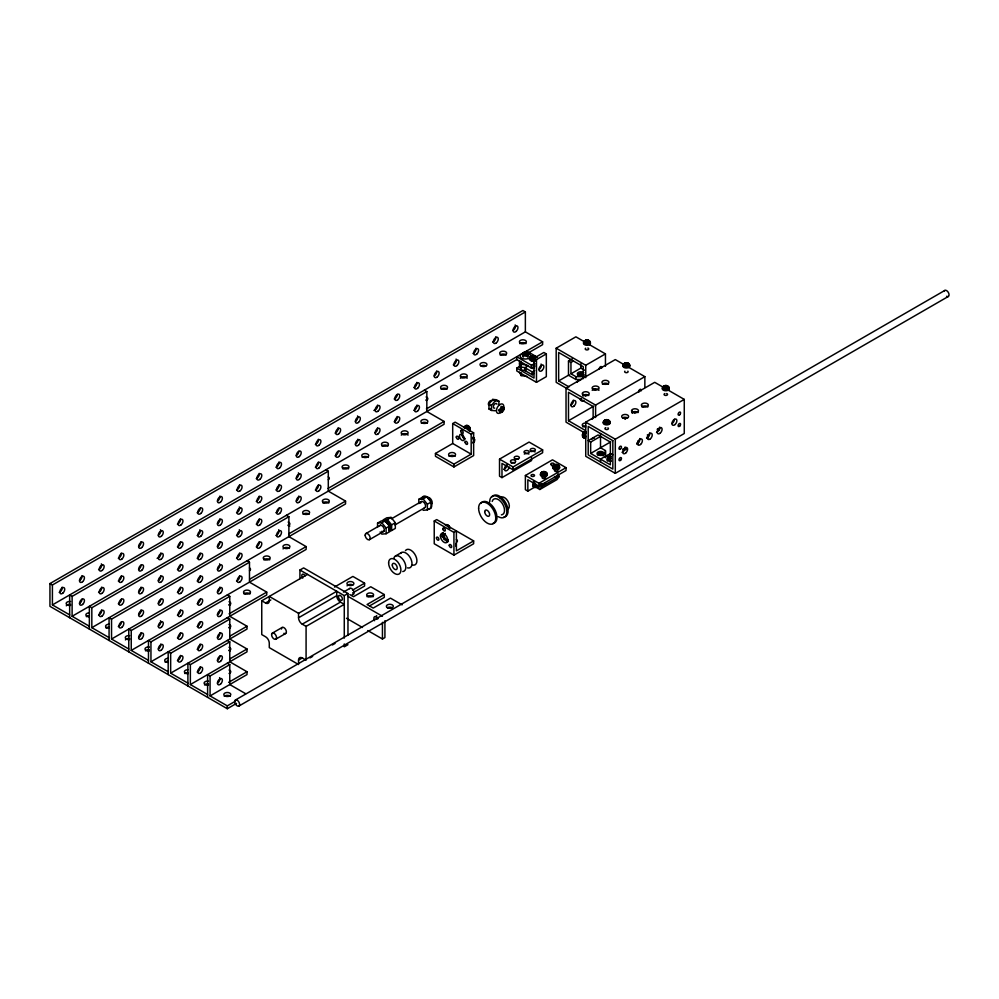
<?xml version="1.0" encoding="UTF-8"?>
<svg xmlns="http://www.w3.org/2000/svg" width="999" height="999" viewBox="0 0 999 999"><rect width="100%" height="100%" fill="white"/><g stroke="black" fill="none" stroke-linecap="round" stroke-linejoin="round"><path stroke-width="1.5" d="M527.847 491.108L527.847 479.757L538.936 486.163L566.033 470.517L566.033 467.669L552.484 459.84L525.387 475.487L525.374 489.685L527.847 491.108L535.576 486.638M600.511 461.975L600.511 459.128L605.444 456.293L605.444 450.599L600.511 447.752L600.511 433.529M530.319 357.442L531.268 355.944A3.009 1.736 0 0 1 534.902 356.218L535.377 356.581A3.009 1.736 0 0 1 535.377 358.316M541.396 473.351L542.357 471.853A3.009 1.736 0 0 1 545.991 472.127L546.465 472.49A3.009 1.736 0 0 1 546.465 474.225L545.367 474.862A3.009 1.736 0 0 1 541.733 474.587L541.258 474.225A3.009 1.736 0 0 1 541.258 472.49L542.932 471.715A1.848 1.074 0 0 1 545.167 471.89L545.466 472.115A1.848 1.074 0 0 1 545.466 473.176L544.78 473.563A1.848 1.074 0 0 1 542.557 473.401L542.257 473.176A1.848 1.074 0 0 1 542.257 472.115L545.167 473.401L546.328 476.198M578.421 374.563L578.346 375.224A3.484 2.01 0 0 1 579.07 374.912M584.502 341.808L586.038 340.172A1.848 1.074 0 0 1 588.274 340.334L588.573 340.559A1.848 1.074 0 0 1 588.573 341.633L587.899 342.02A1.848 1.074 0 0 1 585.664 341.845L585.364 341.633A1.848 1.074 0 0 1 585.364 340.559L588.286 341.845L589.435 344.643M663.336 387.312L664.872 385.676A1.848 1.074 0 0 1 667.107 385.851L667.394 386.064A1.848 1.074 0 0 1 667.394 387.137L666.72 387.525A1.848 1.074 0 0 1 664.485 387.362L664.198 387.137A1.848 1.074 0 0 1 664.198 386.064L667.107 387.362L668.256 390.159M432.105 503.658L432.105 501.86A4.233 2.448 60 0 0 429.982 498.189L428.434 497.29M469.967 428.946L469.967 428.159A1.848 1.074 60 0 0 468.706 426.311L468.369 426.161A1.848 1.074 60 0 0 468.056 426.136M456.056 544.655L456.056 543.881M473.114 437.412A1.848 1.074 60 0 1 474.388 439.26L474.388 440.047A1.848 1.074 60 0 1 474.038 440.522M578.433 374.538L579.308 373.726A3.009 1.736 0 0 1 582.941 374.001L583.416 374.363A3.009 1.736 0 0 1 583.416 376.099M624 363.873L624.875 363.049A3.009 1.736 0 0 1 628.508 363.336L628.983 363.686A3.009 1.736 0 0 1 628.983 365.422L627.884 366.059A3.009 1.736 0 0 1 624.25 365.784L623.776 365.422A3.009 1.736 0 0 1 623.776 363.686L625.461 362.924A1.848 1.074 0 0 1 627.684 363.087L627.984 363.311A1.848 1.074 0 0 1 627.984 364.385L627.31 364.772A1.848 1.074 0 0 1 625.074 364.598L624.775 364.385A1.848 1.074 0 0 1 624.775 363.311L627.697 364.61L628.846 367.407M604.295 420.754L605.169 419.942A3.009 1.736 0 0 1 608.803 420.217L609.278 420.579A3.009 1.736 0 0 1 609.278 422.315L608.179 422.952A3.009 1.736 0 0 1 604.545 422.677L604.07 422.315A3.009 1.736 0 0 1 604.07 420.579L605.744 419.805A1.848 1.074 0 0 1 607.979 419.98L608.279 420.204A1.848 1.074 0 0 1 608.279 421.266L607.604 421.665A1.848 1.074 0 0 1 605.369 421.491L605.069 421.266A1.848 1.074 0 0 1 605.069 420.204L607.991 421.491L609.14 424.288M387.55 523.926L388.811 522.664C390.609 524.562 392.532 529.383 388.923 530.407L390.547 529.433L389.86 528.334M389.697 525.012L387.824 521.703L383.878 520.816M533.441 481.555L535.564 487.037L539.822 489.498L541.945 486.476L559.19 476.523L558.129 473.776M559.19 476.523L557.067 479.545L539.822 489.498M455.956 545.604L456.231 544.443A3.009 1.736 60 0 0 456.019 543.731M495.167 410.751L491.458 410.427L488.986 409.003L488.986 404.046L492.707 399.425L496.428 399.75L498.888 401.173L498.888 404.895M491.458 410.427L491.458 405.469L495.167 400.849L498.888 401.173M383.978 521.391L384.727 520.541M385.714 520.604L384.902 521.453C388.112 522.527 390.771 526.548 389.473 529.882L388.786 528.783M582.966 435.539A1.848 1.074 -60 0 1 582.629 435.064L582.579 434.69A1.848 1.074 -60 0 1 583.553 432.679L585.052 431.605A3.009 1.736 -60 0 1 586.013 431.693M385.889 521.828L386.775 521.003L388.549 523.189M603.121 455.731L598.913 453.621A1.848 1.074 0 0 0 598.913 454.695L599.213 454.907A1.848 1.074 0 0 0 601.448 455.082L602.122 454.695A1.848 1.074 0 0 0 602.122 453.621L601.823 453.396A1.848 1.074 0 0 0 599.587 453.234L597.914 453.996A3.009 1.736 0 0 0 597.502 454.87M523.164 352.672L522.664 353.047A3.134 1.811 0 0 0 522.664 354.87L523.813 355.532A3.134 1.811 0 0 0 526.96 355.532L528.109 354.87A3.134 1.811 0 0 0 528.109 353.047L526.96 352.385A3.134 1.811 0 0 0 523.813 352.385L523.164 354.096L523.488 352.535L525.387 353.621L527.285 352.535L527.609 354.096L527.609 352.672M469.33 430.307L470.142 428.721A3.009 1.736 60 0 0 468.094 425.724L467.544 425.487A3.009 1.736 60 0 0 466.246 425.886A3.484 2.01 60 0 0 464.485 428.246M473.738 441.408L474.562 439.835A3.009 1.736 60 0 0 473.051 437.225M389.273 525.674L390.347 525.062M236.501 703.408L227.31 708.728L49.95 606.331L49.95 583.578L522.902 310.514L525.362 311.938L525.362 331.855L52.41 604.907L52.41 584.989L525.362 311.938M69.655 617.707L69.655 594.954L72.115 596.378L426.835 391.583L426.835 411.488L444.08 421.441L444.08 424.288L91.821 627.659L91.821 607.754L328.296 471.216L328.296 491.133L345.542 501.086L345.542 503.933L111.538 639.035L111.538 619.13L288.886 516.733L288.886 536.638L306.131 546.59L306.131 549.438L249.7 582.017M426.398 408.903L542.607 341.808L542.607 344.655L527.747 353.234M524.812 355.382L524.812 353.958L522.914 355.057L522.914 356.468M525.961 355.382L525.961 353.958L527.859 352.859L527.859 354.283M72.115 596.378L72.115 616.283L516.933 359.478M531.468 357.492L534.378 356.206A1.848 1.074 0 0 1 534.378 357.267L533.703 357.667A1.848 1.074 0 0 1 531.468 357.492L531.168 357.267A1.848 1.074 0 0 1 531.168 356.206L531.855 355.806A1.848 1.074 0 0 1 534.09 355.981M516.77 368.119L534.003 378.072L534.003 358.154L543.856 352.472L546.328 353.896L546.328 376.648L536.475 382.342L516.77 370.954L516.77 368.119L520.454 365.984M534.003 358.154L536.475 359.578L546.328 353.896M644.855 387.512L644.855 376.648L595.591 405.094L556.181 382.342L556.181 348.201L575.886 336.825L585.289 342.257M533.516 372.664L533.516 374.088L532.28 374.8L524.9 370.529L524.9 367.682L528.483 365.622M534.627 363.499L534.627 366.333L531.543 368.119L516.77 359.578L516.77 356.743L531.543 365.272L534.627 363.499A2.61 1.511 0 0 1 535.164 361.114M524.9 370.529L526.123 369.817M328.084 488.411L444.08 421.441M524.9 367.682L532.28 371.953L534.677 370.579M585.664 341.845L588.274 340.334M452.697 423.576L455.157 422.152L473.638 432.829L473.638 455.581L453.933 466.958L435.452 456.293L435.452 453.446L452.697 443.494L471.178 454.158L471.178 434.24L452.697 423.576L452.697 443.494M581.518 379.495L575.886 379.495L568.493 375.224L568.493 361.001L572.19 358.866M568.493 361.001L570.953 362.425L573.426 361.001M500.949 409.128L502.834 408.042L504.07 408.753L502.172 409.84L500.374 408.803M500.949 408.466L502.172 409.178L504.07 408.079M501.598 412.362L501.598 410.177L499.7 411.263L498.476 410.552M288.786 533.853L345.542 501.086M583.279 378.671L583.279 366.695L558.641 352.472L558.641 380.919L569.155 374.85M570.953 362.425L570.953 373.801L580.806 368.119L584.502 370.242M556.181 348.201L585.739 365.272L605.444 353.896L605.444 366.308M131.244 630.506L249.475 562.237L249.475 582.155L131.244 650.411L131.244 630.506L128.771 629.083L128.771 651.835M471.178 434.24L473.638 432.829M579.507 375.274L582.417 373.976A1.848 1.074 0 0 1 582.417 375.05L581.73 375.437A1.848 1.074 0 0 1 579.507 375.274L579.308 375.124A1.848 1.074 0 0 1 579.208 373.976L579.882 373.589A1.848 1.074 0 0 1 582.117 373.763M249.7 579.183L306.131 546.59M625.074 364.598L627.684 363.087M435.452 453.446L453.933 464.11L471.178 454.158M148.476 663.211L148.476 640.459L150.949 641.882L229.77 596.378L229.77 616.283L247.015 626.236L247.015 629.083L170.654 673.164L170.654 653.259L229.77 619.13L229.77 639.035L247.015 648.988L247.015 651.835L190.359 684.552L190.359 664.635L229.77 641.882L229.77 661.788L247.015 671.753L247.015 674.587L210.065 695.928L210.065 676.011L229.77 664.635L229.77 684.552L245.692 693.731M377.56 527.397L377.56 523.126L381.256 520.991L385.527 520.616L389.797 525.924L389.797 531.618L386.101 533.741L381.83 534.128L380.119 532.005M418.818 503.571L418.818 499.313L422.515 497.177L426.785 496.79L431.056 502.097L431.056 507.792L427.36 509.927L423.089 510.302M299.925 578.733L299.925 570.029L303.621 567.907L347.964 593.506L347.964 635.389M377.56 523.126L381.83 522.752L385.527 520.616M391.071 517.42L386.8 517.794L383.104 519.93L387.375 519.555L391.071 517.42L395.329 522.727L395.329 528.409L391.645 530.544L388.798 530.794M418.818 499.313L423.089 498.926L426.785 496.79M365.909 533.566L380.681 525.024M391.433 518.818L420.991 501.76M229.096 613.823L266.721 592.107L266.721 594.954L150.949 661.788L150.949 641.882M501.985 477.622L499.525 476.198L499.525 459.128L529.083 442.07L542.632 449.887L542.632 452.734L513.074 469.805L501.985 463.399L501.985 477.622L531.543 460.551L531.543 457.717M593.131 418.494L593.131 406.518L568.493 392.295L568.493 420.729L593.793 406.131M386.101 533.741L386.101 528.059L389.797 525.924M391.645 530.544L391.645 524.862L395.329 522.727M427.36 509.927L427.36 504.233L431.056 502.097M261.75 600.786L265.584 602.996A5.22 3.022 60 0 0 269.28 600.874L269.28 596.428L298.551 613.324L336.725 591.283L336.725 595.716A5.22 3.022 60 0 0 340.422 602.122L344.268 604.333L306.081 626.385L306.081 660.177L302.247 657.954A5.22 3.022 60 0 0 298.551 660.089L298.551 664.522L269.28 647.627L269.28 643.194A5.22 3.022 60 0 0 265.584 636.788L261.75 634.577L261.75 600.786L307.467 574.388M369.43 539.672L384.215 531.131M394.955 524.937L424.513 507.867M265.584 602.996L270.854 599.962M668.144 390.097L684.265 399.4L684.265 433.529L615.297 473.351L585.739 456.293L585.739 422.152L654.707 382.33L662.774 386.988M499.525 459.128L513.074 466.958L542.632 449.887M229.645 636.263L247.015 626.236M605.369 421.491L607.979 419.98M664.485 387.362L667.107 385.851M434.228 521.003L436.688 519.58L473.638 540.909L473.638 543.756L453.933 555.132L434.228 543.756L434.228 521.003L453.933 532.38L456.393 530.956L456.393 550.861L473.638 540.909M334.49 587.05L352.884 576.435L364.585 583.191L364.585 586.038L352.647 592.931M590.659 442.07L590.659 453.446L610.364 464.822L610.364 442.07L598.051 434.952L588.199 440.646L590.659 442.07L600.511 436.376M395.329 556.093L401.498 552.534M542.557 473.401L545.167 471.89M554.87 466.283L557.779 464.997A1.848 1.074 0 0 1 557.779 466.071L557.105 466.458A1.848 1.074 0 0 1 554.87 466.283L554.67 466.133A1.848 1.074 0 0 1 554.57 464.997L555.257 464.61A1.848 1.074 0 0 1 557.479 464.772M306.081 626.385L302.247 624.163A5.22 3.022 60 0 1 298.551 617.769L336.725 595.716M272.315 633.154L282.168 627.459M343.431 592.095L349.912 588.349M229.545 659.078L247.015 648.988M352.647 590.084L364.585 583.191M299.925 570.029L344.268 595.629L347.964 593.506M525.387 475.487L538.936 483.304L566.033 467.669M590.659 453.446L610.751 441.845M585.739 422.152L615.297 439.223L684.265 399.4M275.799 639.185L285.652 633.491M302.247 624.163L340.422 602.122M599.213 454.907L601.823 453.396M228.621 682.367L247.015 671.753M369.705 605.831L384.29 597.414L384.29 594.567L367.045 604.52L373.214 608.079L390.447 598.126L402.147 604.882M298.551 660.089L302.497 657.804M235.414 700.012L944.842 290.434M310.04 657.891L312.662 656.368M332.417 644.967L335.052 643.456M210.065 695.928L227.31 705.881L235.19 701.323M238.898 706.056L948.326 296.466M347.964 644.705L344.268 646.828L344.268 643.93M367.794 630.556L382.442 639.01L384.915 637.587L384.915 620.741M388.161 524.737L389.198 524.063M464.398 427.46L465.084 427.147M583.891 432.417L584.228 432.28A1.848 1.074 -60 0 1 584.815 432.33M389.235 530.194L389.985 529.97L389.435 528.746M585.651 340.334L584.365 340.934A3.009 1.736 0 0 0 584.365 342.669L584.84 343.032A3.009 1.736 0 0 0 588.473 343.306L589.572 342.669A3.009 1.736 0 0 0 589.572 340.934L589.098 340.572A3.009 1.736 0 0 0 585.464 340.297M664.485 385.839L663.186 386.451A3.009 1.736 0 0 0 663.186 388.186L663.661 388.536A3.009 1.736 0 0 0 667.295 388.823L668.393 388.186A3.009 1.736 0 0 0 668.393 386.451L667.919 386.089A3.009 1.736 0 0 0 664.285 385.814M599.2 453.396L598.139 454.183A3.384 1.948 0 0 1 602.909 454.195M570.953 373.801L575.886 376.648L584.328 376.648M605.444 456.293L611.076 456.293M488.986 409.003L491.471 409.215M585.102 431.893L583.953 432.242A3.009 1.736 -60 0 0 582.38 435.527L582.454 436.113A3.009 1.736 -60 0 0 583.953 436.988M526.96 365.097L521.091 364.198L519.517 360.814L519.517 366.496L521.091 369.88L525.486 370.567M525.486 367.719L521.091 367.033L519.517 363.648M519.517 372.19L521.091 375.574L526.96 376.473M386.188 521.628L386.988 521.928M585.127 431.893L585.739 432.155A3.484 2.01 -60 0 0 583.279 436.426L583.354 437.112A3.484 2.01 -60 0 0 585.739 437.849M466.221 425.774L466.858 426.049A3.484 2.01 60 0 1 469.243 430.994M390.035 525.986L390.784 526.336L388.948 526.548M587.974 343.806L605.444 353.896M623.364 364.235L615.297 359.578L566.033 388.024L566.033 422.152L584.84 433.017M628.733 367.345L644.855 376.648M525.362 331.855L542.607 341.808M526.623 351.049L537.362 357.255M525.961 353.958L527.859 355.057L527.859 356.468M524.812 353.958L522.914 352.859L522.914 354.283M558.641 380.919L569.018 386.9M568.493 420.729L585.352 430.469M610.364 453.446L612.837 454.87M492.707 399.425L495.167 400.849M500.949 406.281L502.172 406.993L502.172 409.178M500.374 409.465L501.598 410.177M488.986 404.046L491.458 405.469M498.476 409.89L499.7 410.601L501.598 409.515L501.598 407.317M500.949 411.326L502.172 412.025L502.172 409.84M424.375 390.159L426.835 391.583M325.836 469.805L328.296 471.216M286.426 515.309L288.886 516.733M384.29 594.567L370.741 586.75L353.509 596.703L349.812 594.567M347.827 596.266L382.442 616.258M247.015 560.814L249.475 562.237M346.491 618.256L362.475 627.484M249.475 582.155L266.721 592.107M227.31 594.954L229.77 596.378M227.31 617.707L229.77 619.13M227.31 640.459L229.77 641.882M227.31 663.211L229.77 664.635M49.95 583.578L52.41 584.989M91.821 607.754L89.361 606.331L89.361 629.083M111.538 619.13L109.066 617.707L109.066 640.459M170.654 653.259L168.182 651.835L168.182 674.587M190.359 664.635L187.899 663.211L187.899 685.963M210.065 676.011L207.605 674.587L207.605 697.352M52.41 604.907L69.655 614.86M72.115 616.283L89.361 626.236M91.821 627.659L109.066 637.612M111.538 639.035L128.771 648.988M131.244 650.411L148.476 660.364M150.949 661.788L168.182 671.753M170.654 673.164L187.899 683.129M190.359 684.552L207.605 694.505M535.701 357.18L535.164 356.78A3.384 1.948 0 0 0 533.653 356.281M559.003 466.521L559.19 466.658A3.484 2.01 0 0 1 558.291 469.255A3.484 2.01 0 0 1 553.708 469.093L553.159 468.668A3.484 2.01 0 0 1 553.708 466.246L554.67 464.735A3.009 1.736 0 0 1 558.304 465.01L558.778 465.372A3.009 1.736 0 0 1 558.778 467.107L557.679 467.744A3.009 1.736 0 0 1 554.045 467.47L553.571 467.107A3.009 1.736 0 0 1 553.571 465.372L554.87 464.772L557.492 466.296L558.641 469.093M628.846 364.56L629.395 364.972A3.484 2.01 0 0 1 628.496 367.582A3.484 2.01 0 0 1 623.913 367.407L623.364 366.983A3.484 2.01 0 0 1 623.913 364.56M389.086 527.422L390.971 527.547L390.172 526.898L390.884 528.596L389.797 529.07L389.023 528.184M584.502 436.763L585.102 437.387M423.089 498.926L427.36 504.233M387.375 519.555L391.645 524.862M381.83 522.752L386.101 528.059M582.941 376.461L579.495 373.751L578.209 374.363A3.009 1.736 0 0 0 577.797 375.224M540.884 483.728L541.945 486.476M474.425 439.685L474.562 441.096A3.009 1.736 60 0 1 473.051 441.97M470.017 428.583L470.142 429.995A3.009 1.736 60 0 1 469.93 430.469M456.093 544.293L456.231 545.716A3.009 1.736 60 0 1 456.019 546.178M449.7 527.797L449.65 527.385A1.848 1.074 60 0 0 448.389 525.536L448.052 525.387A1.848 1.074 60 0 0 447.127 525.924M615.297 439.223L615.297 473.351M605.444 450.599L605.444 457.717M595.591 405.094L595.591 417.507M585.739 365.272L585.739 377.684M580.806 363.848L580.806 368.119M575.886 376.648L575.886 379.495M538.936 483.304L538.936 486.163M536.475 359.578L536.475 382.342M532.28 371.953L532.28 374.8M531.543 365.272L531.543 368.119M527.609 355.244L527.609 356.668M527.285 356.805L527.285 355.382L525.387 354.295L523.488 355.382L523.488 356.805M525.387 353.621L525.387 355.706M523.164 355.244L523.164 356.668M521.091 361.351L521.091 369.88M521.091 372.727L521.091 375.574M513.074 466.958L513.074 469.805M453.933 464.11L453.933 466.958M453.933 532.38L453.933 555.132M382.442 622.327L382.442 639.01M344.268 595.629L344.268 638.124M298.551 613.324L298.551 617.769M227.31 705.881L227.31 708.728M503.808 469.355A3.484 2.01 -60 0 0 506.918 464.822A3.484 2.01 -60 0 0 504.458 468.831A3.484 2.01 -60 0 0 506.481 470.716A3.484 2.01 -60 0 0 509.29 467.033M524.35 454.108A2.61 1.511 0 0 1 528.883 454.108M514.922 459.49A2.61 1.511 0 0 1 518.069 459.253M511.226 463.049A2.61 1.511 0 0 1 514.922 463.049M530.931 451.673A2.61 1.511 0 0 1 535.039 451.985M554.433 465.921A3.484 2.01 0 0 1 555.269 465.721M555.307 465.072A3.384 1.948 0 0 0 553.246 467.932L553.783 468.331A3.384 1.948 0 0 0 558.229 468.506A3.384 1.948 0 0 0 559.103 465.984L558.566 465.571A3.384 1.948 0 0 0 557.867 465.259M557.042 475.324A1.736 1.011 0 0 1 557.242 476.998A1.736 1.011 0 0 1 554.495 476.461M540.846 473.776A3.484 2.01 0 0 0 540.846 475.786L541.396 476.198A3.484 2.01 0 0 0 545.978 476.373A3.484 2.01 0 0 0 546.878 473.776L546.328 473.351A3.484 2.01 0 0 0 544.767 472.839M542.981 472.177A3.384 1.948 0 0 0 540.934 475.037L541.47 475.449A3.384 1.948 0 0 0 545.916 475.611A3.384 1.948 0 0 0 546.79 473.089L546.253 472.689A3.384 1.948 0 0 0 544.73 472.177M545.092 482.604A1.736 1.011 0 0 1 544.73 484.178A1.736 1.011 0 0 1 542.182 483.566M534.952 483.841A3.009 1.736 -60 0 0 534.403 485.264L534.34 485.939A3.009 1.736 -60 0 0 535.914 487.4L535.864 487.112A3.384 1.948 -60 0 1 533.454 485.739L533.541 484.977A3.384 1.948 -60 0 1 534.652 482.654M534.59 487.112A3.484 2.01 -60 0 1 532.767 485.427L532.854 484.64A3.484 2.01 -60 0 1 534.003 482.255M535.951 486.476A1.848 1.074 -60 0 1 535.764 485.826L535.814 485.414A1.848 1.074 -60 0 1 535.951 484.965M540.072 484.652A3.484 2.01 60 0 1 538.336 487.137A3.484 2.01 60 0 1 535.314 483.379M545.092 476.91A1.736 1.011 0 0 1 544.979 478.396A1.736 1.011 0 0 1 542.432 478.196A1.736 1.011 0 0 1 542.994 476.748M557.042 469.642A1.736 1.011 0 0 1 557.604 471.091A1.736 1.011 0 0 1 555.057 471.278A1.736 1.011 0 0 1 554.944 469.805M552.035 465.984A1.736 1.011 0 0 1 552.934 465.984M541.071 364.036A3.484 2.01 -60 0 1 538.936 369.543M535.239 360.289A3.484 2.01 0 0 1 530.319 360.289L529.757 359.877A3.484 2.01 0 0 1 529.757 357.867M533.678 356.93A3.484 2.01 0 0 1 534.515 357.13M535.164 359.54A3.384 1.948 0 0 1 530.382 359.54L529.845 359.141A3.384 1.948 0 0 1 531.081 356.468M534.465 367.669A1.736 1.011 0 0 1 532.33 368.369A1.736 1.011 0 0 1 531.093 367.145M534.627 366.333A2.61 1.511 0 0 1 534.203 366.021M534.465 360.027A1.736 1.011 0 0 1 532.779 361.301A1.736 1.011 0 0 1 531.093 360.027M527.996 353.409A5.22 3.022 0 0 1 530.432 356.805M529.907 357.53A5.22 3.022 0 0 1 521.69 358.154A5.22 3.022 0 0 1 522.777 353.409M524.038 353.109A5.22 3.022 0 0 1 526.735 353.109M585.127 437.412A3.384 1.948 -60 0 1 582.817 436.7L582.729 436.026A3.384 1.948 -60 0 1 585.739 431.63M586.051 436.188A1.736 1.011 -60 0 1 584.502 435.714A1.736 1.011 -60 0 1 586.051 433.441M592.057 439.173A1.736 1.011 -60 0 1 593.294 437.774A1.736 1.011 -60 0 1 594.318 438.211M610.039 422.352A3.484 2.01 0 0 1 608.416 424.612A3.484 2.01 0 0 1 604.208 424.288L603.658 423.876A3.484 2.01 0 0 1 603.658 421.865M607.579 420.929A3.484 2.01 0 0 1 608.416 421.128M605.806 420.267A3.384 1.948 0 0 0 603.746 423.126L604.283 423.539A3.384 1.948 0 0 0 608.728 423.701A3.384 1.948 0 0 0 609.602 421.178L609.065 420.779A3.384 1.948 0 0 0 607.554 420.267M599.013 453.359A3.009 1.736 0 0 1 602.647 453.633L603.121 453.996A3.009 1.736 0 0 1 603.521 454.87M668.806 387.724A3.484 2.01 0 0 1 667.919 390.334A3.484 2.01 0 0 1 663.336 390.159L662.774 389.747A3.484 2.01 0 0 1 662.774 387.724M664.11 386.338A3.384 1.948 0 0 0 662.861 388.998L663.398 389.41A3.384 1.948 0 0 0 667.856 389.573A3.384 1.948 0 0 0 668.718 387.05L668.181 386.65A3.384 1.948 0 0 0 667.482 386.338M664.922 386.138A3.384 1.948 0 0 1 666.67 386.138M607.467 461.001A3.009 1.736 0 0 1 607.767 459.69L609.44 458.916A1.848 1.074 0 0 1 610.851 458.816M608.866 459.053A3.009 1.736 0 0 1 611.151 458.878M609.49 459.378A3.384 1.948 0 0 0 607.979 459.89L608.766 459.315A1.848 1.074 0 0 0 608.766 460.377L609.065 460.601A1.848 1.074 0 0 0 610.851 460.876M611.276 461.076A3.484 2.01 0 0 1 606.893 459.128A3.484 2.01 0 0 1 611.276 457.192M627.609 417.894A3.484 2.01 0 0 0 622.689 417.894A3.484 2.01 -60 0 1 625.149 419.318M631.98 412.612A3.484 2.01 0 0 1 638.024 412.612M641.845 406.93A3.484 2.01 0 0 1 647.876 406.93M631.905 412.662A3.484 2.01 -60 0 1 634.914 412.937M639.847 438.536A3.484 2.01 -60 0 1 636.825 443.756M649.7 432.842A3.484 2.01 -60 0 1 646.678 438.074M659.552 427.16A3.484 2.01 -60 0 1 656.53 432.38M674.412 419.318A3.484 2.01 -60 0 1 671.952 423.576M625.062 447.065A3.484 2.01 -60 0 1 622.052 452.297M626.048 449.7A3.484 2.01 0 0 1 622.689 449.175A3.484 2.01 0 0 1 626.048 448.663M638.024 441.058A3.484 2.01 0 0 1 636.75 443.806M647.315 434.952A3.484 2.01 0 0 1 646.603 438.124M659.64 429.857A3.484 2.01 0 0 1 657.167 429.27M607.005 456.805A3.484 2.01 0 0 1 611.276 454.345M636.75 443.169A3.484 2.01 0 0 1 638.024 443.906M646.603 437.487A3.484 2.01 0 0 1 647.876 438.211M657.891 428.946A3.484 2.01 0 0 1 659.64 428.683M666.67 393.556A1.736 1.011 0 0 1 667.132 395.067A1.736 1.011 0 0 1 664.46 395.067A1.736 1.011 0 0 1 664.922 393.556M607.904 427.847A1.736 1.011 0 0 1 607.792 429.333A1.736 1.011 0 0 1 605.244 429.133A1.736 1.011 0 0 1 605.806 427.684M632.205 410.976A3.484 2.01 -60 0 1 632.454 412.987M625.511 363.386A3.384 1.948 0 0 0 623.451 366.246L623.988 366.645A3.384 1.948 0 0 0 628.433 366.82A3.384 1.948 0 0 0 629.308 364.298L628.771 363.886A3.384 1.948 0 0 0 627.26 363.386M638.861 392.195A1.736 1.011 -60 0 1 639.934 389.448A1.736 1.011 -60 0 1 640.996 390.959M602.422 384.178A3.484 2.01 0 0 1 608.466 384.178M592.22 390.347A3.484 2.01 0 0 1 595.591 388.861A3.484 2.01 0 0 1 598.95 390.347M588.748 395.554A3.484 2.01 0 0 0 582.717 395.554A3.484 2.01 -60 0 1 585.651 395.866M593.768 389.173A3.484 2.01 -60 0 1 595.504 390.184M583.916 400.362A3.484 2.01 -60 0 1 580.894 398.613M592.107 419.318A3.484 2.01 0 0 1 593.843 417.57M585.739 427.01A3.484 2.01 0 0 1 582.255 425A3.484 2.01 0 0 1 585.739 422.989M582.717 426.835A3.484 2.01 0 0 1 585.739 425.836M627.884 371.166A1.736 1.011 0 0 1 626.385 372.677A1.736 1.011 0 0 1 624.875 371.166M582.941 393.906A3.484 2.01 -60 0 1 583.191 395.916M581.443 398.938A3.484 2.01 -60 0 1 580.169 399.675M573.339 400.137A3.484 2.01 -60 0 1 570.953 405.094M599.325 369.168A1.736 1.011 -60 0 1 600.674 366.608A1.736 1.011 -60 0 1 601.585 368.206M577.322 382.342A3.484 2.01 0 0 1 579.907 380.394M587.837 348.039A1.736 1.011 0 0 1 588.399 349.488A1.736 1.011 0 0 1 585.851 349.687A1.736 1.011 0 0 1 585.739 348.201M578.209 376.099A3.009 1.736 0 0 1 577.909 375.674M577.884 374.962A3.384 1.948 0 0 1 579.12 374.25M579.932 374.051A3.384 1.948 0 0 1 581.68 374.051M583.828 374.812A3.484 2.01 0 0 1 578.571 375.349A3.484 2.01 0 0 1 578.571 372.265A3.484 2.01 0 0 1 583.828 372.802M585.227 341.483A3.484 2.01 0 0 0 583.953 344.23L584.502 344.643A3.484 2.01 0 0 0 589.085 344.817A3.484 2.01 0 0 0 589.984 342.22L589.435 341.808A3.484 2.01 0 0 0 588.711 341.483M586.962 344.23A1.736 1.011 0 0 1 586.513 344.193M420.629 503.196A3.484 2.01 60 0 1 424.325 502.859A3.484 2.01 60 0 1 424.325 507.792M480.994 503.234A12.125 6.993 60 0 1 494.468 508.966A12.125 6.993 60 0 1 492.694 523.513M492.207 501.398A8.879 5.12 60 0 1 502.085 503.234A8.879 5.12 60 0 1 501.398 514.86M489.697 501.823A12.125 6.993 60 0 1 498.264 496.878A12.125 6.993 60 0 1 506.843 511.725A12.125 6.993 60 0 1 498.264 516.67M492.07 496.828A12.125 6.993 60 0 1 505.556 502.559A12.125 6.993 60 0 1 503.783 517.107M500.162 497.914A6.968 4.021 60 0 1 507.904 501.211A6.968 4.021 60 0 1 506.88 509.565M393.743 558.366A8.704 5.032 60 0 1 403.434 560.164A8.704 5.032 60 0 1 402.772 571.578M400.512 553.446A8.704 5.032 60 0 1 410.739 558.578A8.704 5.032 60 0 1 407.442 567.869M405.444 550.599A8.704 5.032 60 0 1 415.659 555.731A8.704 5.032 60 0 1 412.362 565.022M349.525 588.711A3.484 2.01 60 0 1 353.609 590.771A3.484 2.01 60 0 1 352.297 594.48M281.456 629.058A3.484 2.01 60 0 1 283.916 627.634A3.484 2.01 60 0 1 286.376 631.905A3.484 2.01 60 0 1 283.916 633.329M302.784 578.096A2.785 1.611 60 0 1 302.21 574.4A2.785 1.611 60 0 1 305.157 575.886M387.375 522.39A3.484 2.01 60 0 1 389.51 525.049M379.695 525.786A3.484 2.01 60 0 1 383.966 528.246A3.484 2.01 60 0 1 381.83 531.281M421.803 499.6A7.055 4.071 60 0 1 426.348 496.491A7.055 4.071 60 0 1 431.693 504.32A7.055 4.071 60 0 1 428.072 508.791M377.073 619.28A3.484 2.01 60 0 1 376.673 615.621M347.065 585.876A3.484 2.01 0 0 1 352.884 584.964M374.6 620.704A3.484 2.01 60 0 1 374.6 616.683A3.484 2.01 60 0 1 378.084 618.693M367.108 596.765A3.484 2.01 0 0 1 373.151 596.765M387.375 607.729A3.484 2.01 0 0 1 392.295 607.729M494.692 408.129A2.61 1.511 -60 0 1 493.868 405.045A2.61 1.511 -60 0 1 496.953 404.22M501.048 412.212A5.22 3.022 -60 0 1 496.453 411.488A5.22 3.022 -60 0 1 499.775 404.583A5.22 3.022 -60 0 1 503.796 406.506M503.296 408.928A5.22 3.022 -60 0 1 502.709 410.152M488.936 405.219A2.61 1.511 -60 0 1 489.123 401.91A2.61 1.511 -60 0 1 491.845 400.961M464.872 438.361A2.61 1.511 60 0 1 462.937 436.476A2.61 1.511 60 0 1 462.799 434.028M465.034 439.135A3.484 2.01 60 0 1 462.025 433.916M449.063 456.356A3.484 2.01 0 0 1 455.094 456.356M473.076 437.937A3.384 1.948 60 0 1 473.076 442.719M473.014 438.986A3.484 2.01 60 0 1 473.014 443.007M465.409 425.961A3.384 1.948 60 0 1 466.858 425.512L467.482 425.774A3.384 1.948 60 0 1 469.542 431.106M465.634 428.171A1.736 1.011 60 0 1 467.02 427.572A1.736 1.011 60 0 1 468.056 429.945M445.929 525.099A3.009 1.736 60 0 1 447.215 524.712L447.777 524.937A3.009 1.736 60 0 1 449.825 527.947M445.304 524.937A3.484 2.01 60 0 1 445.904 524.987L446.541 525.262A3.484 2.01 60 0 1 448.276 527.097M445.467 524.825A3.384 1.948 60 0 1 446.541 524.725L447.152 524.999A3.384 1.948 60 0 1 448.851 526.773M449.225 527.572A3.384 1.948 60 0 1 449.463 528.371M441.883 536.213A3.484 2.01 60 0 1 442.27 537.025M448.389 541.408A5.22 3.022 60 0 1 443.931 538.149A5.22 3.022 60 0 1 443.344 532.654M456.393 539.485A3.484 2.01 0 0 1 456.393 542.332M447.652 542.095A6.094 3.521 60 0 1 446.541 541.62M444.38 539.71A6.094 3.521 60 0 1 443.494 538.399M442.807 536.975A6.094 3.521 60 0 1 442.37 532.954M448.276 539.66A3.484 2.01 60 0 1 444.58 537.25A3.484 2.01 60 0 1 445.304 533.466M944.205 291.346A3.484 2.01 60 0 1 947.015 290.896A3.484 2.01 60 0 1 949.038 295.117A3.484 2.01 60 0 1 946.59 296.291M62.188 587.15A3.484 2.01 -60 0 1 59.166 592.382M70.554 605.431A3.484 2.01 0 0 1 66.171 603.483A3.484 2.01 0 0 1 70.554 601.535M66.296 605.806A3.484 2.01 0 0 1 70.554 604.383M141.009 541.645A3.484 2.01 -60 0 1 138.624 546.59M239.535 484.752A3.484 2.01 -60 0 1 236.526 489.985M81.893 575.774A3.484 2.01 -60 0 1 79.508 580.731M101.349 563.848A3.484 2.01 -60 0 1 101.174 567.107A3.484 2.01 -60 0 1 98.576 569.617M219.83 496.128A3.484 2.01 -60 0 1 217.457 501.086M259.24 473.376A3.484 2.01 -60 0 1 256.231 478.608M160.464 529.72A3.484 2.01 -60 0 1 158.329 535.214M200.212 508.204A3.484 2.01 -60 0 1 197.115 512.737M278.946 462A3.484 2.01 -60 0 1 275.936 467.232M180.419 518.893A3.484 2.01 -60 0 1 177.397 524.113M298.738 451.311A3.484 2.01 -60 0 1 296.278 455.581M121.304 553.021A3.484 2.01 -60 0 1 118.282 558.241M476.011 348.226A3.484 2.01 -60 0 1 473.002 353.459M515.184 324.925A3.484 2.01 -60 0 1 513.049 330.432M495.716 336.85A3.484 2.01 -60 0 1 492.707 342.07M456.068 359.066A3.484 2.01 -60 0 1 455.881 362.312A3.484 2.01 -60 0 1 453.296 364.835M416.895 382.355A3.484 2.01 -60 0 1 413.873 387.587M397.277 394.43A3.484 2.01 -60 0 1 394.168 398.963M436.6 370.979A3.484 2.01 -60 0 1 434.228 375.936M318.369 439.248A3.484 2.01 -60 0 1 315.347 444.468M338.074 427.872A3.484 2.01 -60 0 1 335.052 433.091M357.53 415.946A3.484 2.01 -60 0 1 355.394 421.441M377.485 405.119A3.484 2.01 -60 0 1 376.598 408.616A3.484 2.01 -60 0 1 373.876 410.402M481.031 365.984A3.484 2.01 0 0 1 485.951 365.984M426.111 396.953A3.484 2.01 0 0 1 426.111 400.437M460.414 378.259A3.484 2.01 0 0 1 463.786 376.773A3.484 2.01 0 0 1 467.145 378.259M441.058 389.148A3.484 2.01 0 0 1 447.09 389.148M426.111 399.8A3.484 2.01 0 0 1 426.835 400.112M500.174 355.02A3.484 2.01 0 0 1 506.206 355.02M519.88 343.644A3.484 2.01 0 0 1 525.924 343.644M229.046 670.004A3.484 2.01 0 0 1 229.046 673.488M208.504 685.064A3.484 2.01 0 0 1 204.121 683.129A3.484 2.01 0 0 1 208.504 681.181M204.583 684.964A3.484 2.01 0 0 1 208.504 684.028M200.125 666.795A3.484 2.01 -60 0 1 197.115 672.015M219.917 656.106A3.484 2.01 -60 0 1 217.457 660.364M219.593 677.622A3.484 2.01 -60 0 1 217.457 683.129M224.288 696.34A3.484 2.01 0 0 1 230.319 696.34M86.351 616.695A3.484 2.01 0 0 1 89.361 615.696M89.361 616.87A3.484 2.01 0 0 1 85.877 614.86A3.484 2.01 0 0 1 89.361 612.849M81.968 599.213A3.484 2.01 -60 0 1 79.508 603.483M101.598 587.15A3.484 2.01 -60 0 1 98.576 592.382M121.304 575.774A3.484 2.01 -60 0 1 118.282 580.993M141.096 565.084A3.484 2.01 -60 0 1 138.624 569.355M259.24 496.128A3.484 2.01 -60 0 1 256.231 501.361M160.714 553.021A3.484 2.01 -60 0 1 159.84 556.518A3.484 2.01 -60 0 1 157.105 558.304M278.946 484.752A3.484 2.01 -60 0 1 275.936 489.985M180.419 541.645A3.484 2.01 -60 0 1 177.397 546.865M239.298 506.968A3.484 2.01 -60 0 1 239.111 510.227A3.484 2.01 -60 0 1 236.526 512.737M199.875 529.72A3.484 2.01 -60 0 1 199.7 532.979A3.484 2.01 -60 0 1 197.115 535.489M219.83 518.893A3.484 2.01 -60 0 1 217.457 523.838M342.532 468.793A3.484 2.01 0 0 1 348.564 468.793M298.414 472.839A3.484 2.01 -60 0 1 296.278 478.334M318.369 462A3.484 2.01 -60 0 1 315.347 467.232M338.149 451.311A3.484 2.01 -60 0 1 335.052 455.844M328.296 476.91A3.484 2.01 0 0 1 328.296 479.757M357.779 439.248A3.484 2.01 -60 0 1 355.394 444.205M416.895 405.119A3.484 2.01 -60 0 1 413.873 410.339M377.485 427.872A3.484 2.01 -60 0 1 375.1 432.829M397.19 416.496A3.484 2.01 -60 0 1 394.168 421.715M362.237 457.417A3.484 2.01 0 0 1 368.269 457.417M381.943 446.041A3.484 2.01 0 0 1 387.974 446.041M401.298 435.152A3.484 2.01 0 0 1 404.657 433.653A3.484 2.01 0 0 1 408.029 435.152M421.353 423.289A3.484 2.01 0 0 1 427.385 423.289M129.683 639.56A3.484 2.01 0 0 1 125.287 637.612A3.484 2.01 0 0 1 129.683 635.676M125.412 639.934A3.484 2.01 0 0 1 129.683 638.511M180.419 587.15A3.484 2.01 -60 0 1 177.397 592.382M141.009 609.902A3.484 2.01 -60 0 1 138.624 614.86M160.802 599.213A3.484 2.01 -60 0 1 158.329 603.483M121.391 621.977A3.484 2.01 -60 0 1 118.282 626.51M200.125 575.774A3.484 2.01 -60 0 1 197.115 580.993M219.593 563.848A3.484 2.01 -60 0 1 217.457 569.355M278.709 529.72A3.484 2.01 -60 0 1 278.521 532.979A3.484 2.01 -60 0 1 275.936 535.489M239.535 553.021A3.484 2.01 -60 0 1 236.526 558.241M259.24 541.645A3.484 2.01 -60 0 1 256.231 546.865M283.067 548.926A3.484 2.01 0 0 1 285.976 547.452A3.484 2.01 0 0 1 289.448 548.439M249.475 567.932A3.484 2.01 0 0 1 249.475 570.779M263.699 559.815A3.484 2.01 0 0 1 269.73 559.815M160.714 575.774A3.484 2.01 -60 0 1 158.329 580.731M180.419 564.398A3.484 2.01 -60 0 1 177.397 569.617M200.125 553.021A3.484 2.01 -60 0 1 197.115 558.241M141.009 587.15A3.484 2.01 -60 0 1 138.624 592.107M121.391 599.213A3.484 2.01 -60 0 1 118.282 603.758M288.162 522.102A3.484 2.01 0 0 1 288.162 525.586M288.162 524.95A3.484 2.01 0 0 1 289.785 526.161M298.664 496.128A3.484 2.01 -60 0 1 296.278 501.086M101.598 609.902A3.484 2.01 -60 0 1 98.576 615.134M279.033 508.204A3.484 2.01 -60 0 1 275.936 512.737M318.369 484.752A3.484 2.01 -60 0 1 315.347 489.985M259.24 518.893A3.484 2.01 -60 0 1 256.231 524.113M219.83 541.645A3.484 2.01 -60 0 1 217.457 546.59M239.298 529.72A3.484 2.01 -60 0 1 239.111 532.979A3.484 2.01 -60 0 1 236.526 535.489M109.066 628.246A3.484 2.01 0 0 1 105.582 626.236A3.484 2.01 0 0 1 109.066 624.225M106.056 628.071A3.484 2.01 0 0 1 109.066 627.072M303.109 514.298A3.484 2.01 0 0 1 309.153 514.298M322.827 502.922A3.484 2.01 0 0 1 328.858 502.922M149.388 650.936A3.484 2.01 0 0 1 144.992 648.988A3.484 2.01 0 0 1 149.388 647.052M229.046 604.582A3.484 2.01 0 0 1 229.77 604.907M229.046 601.735A3.484 2.01 0 0 1 229.046 605.219M141.009 632.667A3.484 2.01 -60 0 1 138.624 637.612M160.464 620.741A3.484 2.01 -60 0 1 158.329 626.236M180.419 609.902A3.484 2.01 -60 0 1 177.397 615.134M145.467 650.836A3.484 2.01 0 0 1 149.388 649.899M219.83 587.15A3.484 2.01 -60 0 1 217.457 592.107M200.212 599.213A3.484 2.01 -60 0 1 197.115 603.758M239.535 575.774A3.484 2.01 -60 0 1 236.526 580.993M243.993 593.943A3.484 2.01 0 0 1 250.025 593.943M168.182 662.387A3.484 2.01 0 0 1 164.71 660.364A3.484 2.01 0 0 1 168.182 658.353M229.046 624.5A3.484 2.01 0 0 1 229.046 627.984M165.172 662.212A3.484 2.01 0 0 1 168.182 661.201M180.419 632.667A3.484 2.01 -60 0 1 177.397 637.886M160.714 644.043A3.484 2.01 -60 0 1 158.329 648.988M229.046 627.335A3.484 2.01 0 0 1 230.319 628.071M200.212 621.977A3.484 2.01 -60 0 1 197.115 626.51M219.83 609.902A3.484 2.01 -60 0 1 217.457 614.86M187.899 673.763A3.484 2.01 0 0 1 184.415 671.753A3.484 2.01 0 0 1 187.899 669.742M180.419 655.419A3.484 2.01 -60 0 1 177.397 660.639M200.125 644.043A3.484 2.01 -60 0 1 197.115 649.263M219.83 632.667A3.484 2.01 -60 0 1 217.457 637.612M184.877 673.588A3.484 2.01 0 0 1 187.899 672.577M229.046 647.252A3.484 2.01 0 0 1 229.046 650.736M229.046 650.099A3.484 2.01 0 0 1 230.319 650.836M386.888 522.489L386.85 523.251L387.824 521.703L386.888 522.489M499.737 410.252L499.737 411.576A3.134 1.811 -60 0 0 501.311 412.487L502.46 411.825A3.134 1.811 -60 0 0 504.033 409.103L504.033 407.779A3.134 1.811 -60 0 0 502.46 406.868L501.311 407.53A3.134 1.811 -60 0 0 499.737 410.252M530.644 356.218L530.169 356.581A3.009 1.736 0 0 0 530.169 358.316L530.644 358.678A3.009 1.736 0 0 0 534.278 358.953L534.915 358.678L534.09 357.492L530.644 356.218M612.837 440.646L588.199 426.423L588.199 454.87L612.837 469.093L612.837 440.646M589.897 341.546L589.36 341.134A3.384 1.948 0 0 0 584.914 340.971A3.384 1.948 0 0 0 584.04 343.494L584.577 343.893A3.384 1.948 0 0 0 589.023 344.068A3.384 1.948 0 0 0 589.897 341.546M525.312 453.334A2.61 1.511 0 0 0 529.233 452.023A2.61 1.511 0 0 0 525.312 450.711A2.61 1.511 0 0 0 525.312 453.334M515.459 459.016A2.61 1.511 0 0 0 519.38 457.717A2.61 1.511 0 0 0 515.459 456.406A2.61 1.511 0 0 0 515.459 459.016M511.763 462.574A2.61 1.511 0 0 0 515.684 461.263A2.61 1.511 0 0 0 511.763 459.965A2.61 1.511 0 0 0 511.763 462.574M531.468 451.198A2.61 1.511 0 0 0 535.389 449.887A2.61 1.511 0 0 0 531.468 448.588A2.61 1.511 0 0 0 531.468 451.198M531.543 476.198A1.736 1.011 0 0 0 534.465 475.749A1.736 1.011 0 0 0 532.33 474.513A1.736 1.011 0 0 0 531.543 476.198M551.248 464.822A1.736 1.011 0 0 0 554.17 464.373A1.736 1.011 0 0 0 552.035 463.136A1.736 1.011 0 0 0 551.248 464.822M542.032 370.492A3.484 2.01 -60 0 0 543.144 365.097A3.484 2.01 -60 0 0 539.023 368.756A3.484 2.01 -60 0 0 542.032 370.492M620.541 448.951A1.736 1.011 -60 0 0 621.091 446.253A1.736 1.011 -60 0 0 619.03 448.076A1.736 1.011 -60 0 0 620.541 448.951M598.776 455.182A3.484 2.01 0 0 0 603.995 453.446A3.484 2.01 0 0 0 598.776 451.698A3.484 2.01 0 0 0 598.776 455.182M679.657 426.186A1.736 1.011 -60 0 0 680.207 423.489A1.736 1.011 -60 0 0 678.146 425.324A1.736 1.011 -60 0 0 679.657 426.186M620.541 460.327A1.736 1.011 -60 0 0 621.091 457.629A1.736 1.011 -60 0 0 619.03 459.453A1.736 1.011 -60 0 0 620.541 460.327M679.657 414.81A1.736 1.011 -60 0 0 680.207 412.112A1.736 1.011 -60 0 0 678.146 413.948A1.736 1.011 -60 0 0 679.657 414.81M640.571 444.443A3.484 2.01 -60 0 0 641.67 439.048A3.484 2.01 -60 0 0 637.549 442.707A3.484 2.01 -60 0 0 640.571 444.443M650.424 438.761A3.484 2.01 -60 0 0 651.523 433.366A3.484 2.01 -60 0 0 647.402 437.013A3.484 2.01 -60 0 0 650.424 438.761M660.277 433.067A3.484 2.01 -60 0 0 661.375 427.672A3.484 2.01 -60 0 0 657.255 431.331A3.484 2.01 -60 0 0 660.277 433.067M675.049 424.538A3.484 2.01 -60 0 0 676.161 419.143A3.484 2.01 -60 0 0 672.04 422.789A3.484 2.01 -60 0 0 675.049 424.538M625.786 452.984A3.484 2.01 -60 0 0 626.897 447.589A3.484 2.01 -60 0 0 622.764 451.236A3.484 2.01 -60 0 0 625.786 452.984M623.413 418.206A3.484 2.01 0 0 0 628.633 416.471A3.484 2.01 0 0 0 623.413 414.722A3.484 2.01 0 0 0 623.413 418.206M633.266 412.525A3.484 2.01 0 0 0 638.486 410.776A3.484 2.01 0 0 0 633.266 409.041A3.484 2.01 0 0 0 633.266 412.525M643.119 406.83A3.484 2.01 0 0 0 648.339 405.094A3.484 2.01 0 0 0 643.119 403.346A3.484 2.01 0 0 0 643.119 406.83M574.063 406.044A3.484 2.01 -60 0 0 575.162 400.649A3.484 2.01 -60 0 0 571.041 404.308A3.484 2.01 -60 0 0 574.063 406.044M603.696 384.078A3.484 2.01 0 0 0 608.928 382.33A3.484 2.01 0 0 0 603.696 380.594A3.484 2.01 0 0 0 603.696 384.078M593.843 389.772A3.484 2.01 0 0 0 599.075 388.024A3.484 2.01 0 0 0 593.843 386.288A3.484 2.01 0 0 0 593.843 389.772M583.99 395.454A3.484 2.01 0 0 0 589.223 393.718A3.484 2.01 0 0 0 583.99 391.97A3.484 2.01 0 0 0 583.99 395.454M478.608 508.229A12.125 6.993 60 0 0 491.471 524.225A12.125 6.993 60 0 0 491.471 507.08A12.125 6.993 60 0 0 478.608 508.229M484.715 511.75A3.484 2.01 60 0 0 488.411 516.346A3.484 2.01 60 0 0 488.411 511.426A3.484 2.01 60 0 0 484.715 511.75M392.295 565.059A3.484 2.01 60 0 0 395.991 569.655A3.484 2.01 60 0 0 395.991 564.722A3.484 2.01 60 0 0 392.295 565.059M388.611 562.924A8.704 5.032 60 0 0 397.839 574.413A8.704 5.032 60 0 0 397.839 562.1A8.704 5.032 60 0 0 388.611 562.924M271.603 634.74A3.484 2.01 60 0 0 275.299 639.335A3.484 2.01 60 0 0 275.299 634.415A3.484 2.01 60 0 0 271.603 634.74M338.449 596.715A2.785 1.611 60 0 0 341.408 600.387A2.785 1.611 60 0 0 341.408 596.453A2.785 1.611 60 0 0 338.449 596.715M365.172 535.177A3.521 2.035 60 0 0 368.918 539.835A3.521 2.035 60 0 0 368.918 534.84A3.521 2.035 60 0 0 365.172 535.177M348.676 585.289A3.484 2.01 0 0 0 353.908 583.541A3.484 2.01 0 0 0 348.676 581.805A3.484 2.01 0 0 0 348.676 585.289M368.394 596.665A3.484 2.01 0 0 0 373.614 594.929A3.484 2.01 0 0 0 368.394 593.181A3.484 2.01 0 0 0 368.394 596.665M388.099 608.041A3.484 2.01 0 0 0 393.319 606.306A3.484 2.01 0 0 0 388.099 604.557A3.484 2.01 0 0 0 388.099 608.041M456.293 437.112A1.736 1.011 60 0 0 458.204 439.323A1.736 1.011 60 0 0 458.079 436.8A1.736 1.011 60 0 0 456.293 437.112M460.701 431.019A1.736 1.011 60 0 0 462.549 433.316A1.736 1.011 60 0 0 462.549 430.856A1.736 1.011 60 0 0 460.701 431.019M465.109 442.12A1.736 1.011 60 0 0 466.958 444.418A1.736 1.011 60 0 0 466.958 441.958A1.736 1.011 60 0 0 465.109 442.12M449.612 455.931A3.484 2.01 0 0 0 455.444 455.032A3.484 2.01 0 0 0 451.186 452.572A3.484 2.01 0 0 0 449.612 455.931M459.478 436.026A3.484 2.01 60 0 0 463.161 440.621A3.484 2.01 60 0 0 463.161 435.689A3.484 2.01 60 0 0 459.478 436.026M449.25 545.317A1.736 1.011 60 0 0 451.086 547.614A1.736 1.011 60 0 0 451.086 545.154A1.736 1.011 60 0 0 449.25 545.317M442.844 528.821A1.736 1.011 60 0 0 444.692 531.118A1.736 1.011 60 0 0 444.692 528.658A1.736 1.011 60 0 0 442.844 528.821M436.451 537.924A1.736 1.011 60 0 0 438.286 540.222A1.736 1.011 60 0 0 438.286 537.762A1.736 1.011 60 0 0 436.451 537.924M440.384 535.926A5.22 3.022 60 0 0 445.929 542.819A5.22 3.022 60 0 0 445.929 535.439A5.22 3.022 60 0 0 440.384 535.926M234.703 701.61A3.484 2.01 60 0 0 238.386 706.206A3.484 2.01 60 0 0 238.386 701.286A3.484 2.01 60 0 0 234.703 701.61M82.605 581.68A3.484 2.01 -60 0 0 83.716 576.286A3.484 2.01 -60 0 0 79.595 579.944A3.484 2.01 -60 0 0 82.605 581.68M62.9 593.069A3.484 2.01 -60 0 0 64.011 587.662A3.484 2.01 -60 0 0 59.89 591.321A3.484 2.01 -60 0 0 62.9 593.069M102.323 570.304A3.484 2.01 -60 0 0 103.421 564.91A3.484 2.01 -60 0 0 99.301 568.568A3.484 2.01 -60 0 0 102.323 570.304M141.733 547.552A3.484 2.01 -60 0 0 142.832 542.157A3.484 2.01 -60 0 0 138.711 545.816A3.484 2.01 -60 0 0 141.733 547.552M319.081 445.154A3.484 2.01 -60 0 0 320.192 439.76A3.484 2.01 -60 0 0 316.071 443.419A3.484 2.01 -60 0 0 319.081 445.154M299.375 456.531A3.484 2.01 -60 0 0 300.487 451.136A3.484 2.01 -60 0 0 296.366 454.795A3.484 2.01 -60 0 0 299.375 456.531M122.028 558.928A3.484 2.01 -60 0 0 123.127 553.533A3.484 2.01 -60 0 0 119.006 557.192A3.484 2.01 -60 0 0 122.028 558.928M161.438 536.176A3.484 2.01 -60 0 0 162.537 530.781A3.484 2.01 -60 0 0 158.416 534.44A3.484 2.01 -60 0 0 161.438 536.176M181.144 524.8A3.484 2.01 -60 0 0 182.243 519.405A3.484 2.01 -60 0 0 178.122 523.051A3.484 2.01 -60 0 0 181.144 524.8M200.849 513.424A3.484 2.01 -60 0 0 201.948 508.029A3.484 2.01 -60 0 0 197.827 511.675A3.484 2.01 -60 0 0 200.849 513.424M220.554 502.047A3.484 2.01 -60 0 0 221.653 496.653A3.484 2.01 -60 0 0 217.532 500.299A3.484 2.01 -60 0 0 220.554 502.047M259.965 479.295A3.484 2.01 -60 0 0 261.076 473.888A3.484 2.01 -60 0 0 256.955 477.547A3.484 2.01 -60 0 0 259.965 479.295M240.26 490.671A3.484 2.01 -60 0 0 241.371 485.277A3.484 2.01 -60 0 0 237.25 488.923A3.484 2.01 -60 0 0 240.26 490.671M279.67 467.907A3.484 2.01 -60 0 0 280.781 462.512A3.484 2.01 -60 0 0 276.661 466.171A3.484 2.01 -60 0 0 279.67 467.907M397.914 399.65A3.484 2.01 -60 0 0 399.013 394.255A3.484 2.01 -60 0 0 394.892 397.902A3.484 2.01 -60 0 0 397.914 399.65M378.209 411.026A3.484 2.01 -60 0 0 379.308 405.631A3.484 2.01 -60 0 0 375.187 409.278A3.484 2.01 -60 0 0 378.209 411.026M358.504 422.402A3.484 2.01 -60 0 0 359.603 417.008A3.484 2.01 -60 0 0 355.482 420.666A3.484 2.01 -60 0 0 358.504 422.402M338.798 433.778A3.484 2.01 -60 0 0 339.897 428.384A3.484 2.01 -60 0 0 335.776 432.043A3.484 2.01 -60 0 0 338.798 433.778M457.03 365.522A3.484 2.01 -60 0 0 458.129 360.115A3.484 2.01 -60 0 0 454.008 363.773A3.484 2.01 -60 0 0 457.03 365.522M437.325 376.898A3.484 2.01 -60 0 0 438.424 371.503A3.484 2.01 -60 0 0 434.303 375.149A3.484 2.01 -60 0 0 437.325 376.898M417.619 388.274A3.484 2.01 -60 0 0 418.718 382.879A3.484 2.01 -60 0 0 414.597 386.526A3.484 2.01 -60 0 0 417.619 388.274M476.735 354.133A3.484 2.01 -60 0 0 477.847 348.738A3.484 2.01 -60 0 0 473.713 352.397A3.484 2.01 -60 0 0 476.735 354.133M496.441 342.757A3.484 2.01 -60 0 0 497.552 337.362A3.484 2.01 -60 0 0 493.431 341.021A3.484 2.01 -60 0 0 496.441 342.757M516.146 331.381A3.484 2.01 -60 0 0 517.257 325.986A3.484 2.01 -60 0 0 513.136 329.645A3.484 2.01 -60 0 0 516.146 331.381M481.743 366.296A3.484 2.01 0 0 0 486.975 364.56A3.484 2.01 0 0 0 481.743 362.812A3.484 2.01 0 0 0 481.743 366.296M462.038 377.684A3.484 2.01 0 0 0 467.27 375.936A3.484 2.01 0 0 0 462.038 374.2A3.484 2.01 0 0 0 462.038 377.684M442.332 389.061A3.484 2.01 0 0 0 447.564 387.312A3.484 2.01 0 0 0 442.332 385.577A3.484 2.01 0 0 0 442.332 389.061M501.448 354.92A3.484 2.01 0 0 0 506.68 353.184A3.484 2.01 0 0 0 501.448 351.436A3.484 2.01 0 0 0 501.448 354.92M521.153 343.544A3.484 2.01 0 0 0 526.386 341.808A3.484 2.01 0 0 0 521.153 340.06A3.484 2.01 0 0 0 521.153 343.544M200.849 672.702A3.484 2.01 -60 0 0 201.948 667.307A3.484 2.01 -60 0 0 197.827 670.966A3.484 2.01 -60 0 0 200.849 672.702M220.554 661.326A3.484 2.01 -60 0 0 221.653 655.931A3.484 2.01 -60 0 0 217.532 659.59A3.484 2.01 -60 0 0 220.554 661.326M225.562 696.241A3.484 2.01 0 0 0 230.794 694.505A3.484 2.01 0 0 0 225.562 692.757A3.484 2.01 0 0 0 225.562 696.241M220.554 684.078A3.484 2.01 -60 0 0 221.653 678.683A3.484 2.01 -60 0 0 217.532 682.342A3.484 2.01 -60 0 0 220.554 684.078M82.605 604.445A3.484 2.01 -60 0 0 83.716 599.038A3.484 2.01 -60 0 0 79.595 602.697A3.484 2.01 -60 0 0 82.605 604.445M122.028 581.68A3.484 2.01 -60 0 0 123.127 576.286A3.484 2.01 -60 0 0 119.006 579.944A3.484 2.01 -60 0 0 122.028 581.68M102.323 593.069A3.484 2.01 -60 0 0 103.421 587.662A3.484 2.01 -60 0 0 99.301 591.321A3.484 2.01 -60 0 0 102.323 593.069M141.733 570.304A3.484 2.01 -60 0 0 142.832 564.91A3.484 2.01 -60 0 0 138.711 568.568A3.484 2.01 -60 0 0 141.733 570.304M279.67 490.671A3.484 2.01 -60 0 0 280.781 485.277A3.484 2.01 -60 0 0 276.661 488.923A3.484 2.01 -60 0 0 279.67 490.671M259.965 502.047A3.484 2.01 -60 0 0 261.076 496.653A3.484 2.01 -60 0 0 256.955 500.299A3.484 2.01 -60 0 0 259.965 502.047M161.438 558.928A3.484 2.01 -60 0 0 162.537 553.533A3.484 2.01 -60 0 0 158.416 557.192A3.484 2.01 -60 0 0 161.438 558.928M299.375 479.295A3.484 2.01 -60 0 0 300.487 473.888A3.484 2.01 -60 0 0 296.366 477.547A3.484 2.01 -60 0 0 299.375 479.295M240.26 513.424A3.484 2.01 -60 0 0 241.371 508.029A3.484 2.01 -60 0 0 237.25 511.675A3.484 2.01 -60 0 0 240.26 513.424M220.554 524.8A3.484 2.01 -60 0 0 221.653 519.405A3.484 2.01 -60 0 0 217.532 523.051A3.484 2.01 -60 0 0 220.554 524.8M181.144 547.552A3.484 2.01 -60 0 0 182.243 542.157A3.484 2.01 -60 0 0 178.122 545.816A3.484 2.01 -60 0 0 181.144 547.552M200.849 536.176A3.484 2.01 -60 0 0 201.948 530.781A3.484 2.01 -60 0 0 197.827 534.44A3.484 2.01 -60 0 0 200.849 536.176M343.806 468.693A3.484 2.01 0 0 0 349.026 466.958A3.484 2.01 0 0 0 343.806 465.209A3.484 2.01 0 0 0 343.806 468.693M363.511 457.317A3.484 2.01 0 0 0 368.731 455.581A3.484 2.01 0 0 0 363.511 453.833A3.484 2.01 0 0 0 363.511 457.317M319.081 467.907A3.484 2.01 -60 0 0 320.192 462.512A3.484 2.01 -60 0 0 316.071 466.171A3.484 2.01 -60 0 0 319.081 467.907M338.798 456.531A3.484 2.01 -60 0 0 339.897 451.136A3.484 2.01 -60 0 0 335.776 454.795A3.484 2.01 -60 0 0 338.798 456.531M417.619 411.026A3.484 2.01 -60 0 0 418.718 405.631A3.484 2.01 -60 0 0 414.597 409.278A3.484 2.01 -60 0 0 417.619 411.026M397.914 422.402A3.484 2.01 -60 0 0 399.013 417.008A3.484 2.01 -60 0 0 394.892 420.666A3.484 2.01 -60 0 0 397.914 422.402M378.209 433.778A3.484 2.01 -60 0 0 379.308 428.384A3.484 2.01 -60 0 0 375.187 432.043A3.484 2.01 -60 0 0 378.209 433.778M358.504 445.154A3.484 2.01 -60 0 0 359.603 439.76A3.484 2.01 -60 0 0 355.482 443.419A3.484 2.01 -60 0 0 358.504 445.154M422.627 423.189A3.484 2.01 0 0 0 427.859 421.441A3.484 2.01 0 0 0 422.627 419.705A3.484 2.01 0 0 0 422.627 423.189M402.922 434.565A3.484 2.01 0 0 0 408.141 432.829A3.484 2.01 0 0 0 402.922 431.081A3.484 2.01 0 0 0 402.922 434.565M383.216 445.941A3.484 2.01 0 0 0 388.436 444.205A3.484 2.01 0 0 0 383.216 442.457A3.484 2.01 0 0 0 383.216 445.941M161.438 604.445A3.484 2.01 -60 0 0 162.537 599.038A3.484 2.01 -60 0 0 158.416 602.697A3.484 2.01 -60 0 0 161.438 604.445M122.028 627.197A3.484 2.01 -60 0 0 123.127 621.803A3.484 2.01 -60 0 0 119.006 625.449A3.484 2.01 -60 0 0 122.028 627.197M181.144 593.069A3.484 2.01 -60 0 0 182.243 587.662A3.484 2.01 -60 0 0 178.122 591.321A3.484 2.01 -60 0 0 181.144 593.069M141.733 615.821A3.484 2.01 -60 0 0 142.832 610.426A3.484 2.01 -60 0 0 138.711 614.073A3.484 2.01 -60 0 0 141.733 615.821M200.849 581.68A3.484 2.01 -60 0 0 201.948 576.286A3.484 2.01 -60 0 0 197.827 579.944A3.484 2.01 -60 0 0 200.849 581.68M279.67 536.176A3.484 2.01 -60 0 0 280.781 530.781A3.484 2.01 -60 0 0 276.661 534.44A3.484 2.01 -60 0 0 279.67 536.176M259.965 547.552A3.484 2.01 -60 0 0 261.076 542.157A3.484 2.01 -60 0 0 256.955 545.816A3.484 2.01 -60 0 0 259.965 547.552M240.26 558.928A3.484 2.01 -60 0 0 241.371 553.533A3.484 2.01 -60 0 0 237.25 557.192A3.484 2.01 -60 0 0 240.26 558.928M220.554 570.304A3.484 2.01 -60 0 0 221.653 564.91A3.484 2.01 -60 0 0 217.532 568.568A3.484 2.01 -60 0 0 220.554 570.304M284.69 548.339A3.484 2.01 0 0 0 289.91 546.59A3.484 2.01 0 0 0 284.69 544.855A3.484 2.01 0 0 0 284.69 548.339M264.972 559.715A3.484 2.01 0 0 0 270.205 557.979A3.484 2.01 0 0 0 264.972 556.231A3.484 2.01 0 0 0 264.972 559.715M141.733 593.069A3.484 2.01 -60 0 0 142.832 587.662A3.484 2.01 -60 0 0 138.711 591.321A3.484 2.01 -60 0 0 141.733 593.069M122.028 604.445A3.484 2.01 -60 0 0 123.127 599.038A3.484 2.01 -60 0 0 119.006 602.697A3.484 2.01 -60 0 0 122.028 604.445M161.438 581.68A3.484 2.01 -60 0 0 162.537 576.286A3.484 2.01 -60 0 0 158.416 579.944A3.484 2.01 -60 0 0 161.438 581.68M102.323 615.821A3.484 2.01 -60 0 0 103.421 610.426A3.484 2.01 -60 0 0 99.301 614.073A3.484 2.01 -60 0 0 102.323 615.821M181.144 570.304A3.484 2.01 -60 0 0 182.243 564.91A3.484 2.01 -60 0 0 178.122 568.568A3.484 2.01 -60 0 0 181.144 570.304M200.849 558.928A3.484 2.01 -60 0 0 201.948 553.533A3.484 2.01 -60 0 0 197.827 557.192A3.484 2.01 -60 0 0 200.849 558.928M240.26 536.176A3.484 2.01 -60 0 0 241.371 530.781A3.484 2.01 -60 0 0 237.25 534.44A3.484 2.01 -60 0 0 240.26 536.176M220.554 547.552A3.484 2.01 -60 0 0 221.653 542.157A3.484 2.01 -60 0 0 217.532 545.816A3.484 2.01 -60 0 0 220.554 547.552M299.375 502.047A3.484 2.01 -60 0 0 300.487 496.653A3.484 2.01 -60 0 0 296.366 500.299A3.484 2.01 -60 0 0 299.375 502.047M279.67 513.424A3.484 2.01 -60 0 0 280.781 508.029A3.484 2.01 -60 0 0 276.661 511.675A3.484 2.01 -60 0 0 279.67 513.424M304.395 514.21A3.484 2.01 0 0 0 309.615 512.462A3.484 2.01 0 0 0 304.395 510.726A3.484 2.01 0 0 0 304.395 514.21M259.965 524.8A3.484 2.01 -60 0 0 261.076 519.405A3.484 2.01 -60 0 0 256.955 523.051A3.484 2.01 -60 0 0 259.965 524.8M319.081 490.671A3.484 2.01 -60 0 0 320.192 485.277A3.484 2.01 -60 0 0 316.071 488.923A3.484 2.01 -60 0 0 319.081 490.671M324.101 502.834A3.484 2.01 0 0 0 329.32 501.086A3.484 2.01 0 0 0 324.101 499.35A3.484 2.01 0 0 0 324.101 502.834M161.438 627.197A3.484 2.01 -60 0 0 162.537 621.803A3.484 2.01 -60 0 0 158.416 625.449A3.484 2.01 -60 0 0 161.438 627.197M141.733 638.573A3.484 2.01 -60 0 0 142.832 633.179A3.484 2.01 -60 0 0 138.711 636.825A3.484 2.01 -60 0 0 141.733 638.573M200.849 604.445A3.484 2.01 -60 0 0 201.948 599.038A3.484 2.01 -60 0 0 197.827 602.697A3.484 2.01 -60 0 0 200.849 604.445M220.554 593.069A3.484 2.01 -60 0 0 221.653 587.662A3.484 2.01 -60 0 0 217.532 591.321A3.484 2.01 -60 0 0 220.554 593.069M181.144 615.821A3.484 2.01 -60 0 0 182.243 610.426A3.484 2.01 -60 0 0 178.122 614.073A3.484 2.01 -60 0 0 181.144 615.821M240.26 581.68A3.484 2.01 -60 0 0 241.371 576.286A3.484 2.01 -60 0 0 237.25 579.944A3.484 2.01 -60 0 0 240.26 581.68M245.267 593.843A3.484 2.01 0 0 0 250.499 592.107A3.484 2.01 0 0 0 245.267 590.359A3.484 2.01 0 0 0 245.267 593.843M161.438 649.949A3.484 2.01 -60 0 0 162.537 644.555A3.484 2.01 -60 0 0 158.416 648.214A3.484 2.01 -60 0 0 161.438 649.949M181.144 638.573A3.484 2.01 -60 0 0 182.243 633.179A3.484 2.01 -60 0 0 178.122 636.825A3.484 2.01 -60 0 0 181.144 638.573M200.849 627.197A3.484 2.01 -60 0 0 201.948 621.803A3.484 2.01 -60 0 0 197.827 625.449A3.484 2.01 -60 0 0 200.849 627.197M220.554 615.821A3.484 2.01 -60 0 0 221.653 610.426A3.484 2.01 -60 0 0 217.532 614.073A3.484 2.01 -60 0 0 220.554 615.821M200.849 649.949A3.484 2.01 -60 0 0 201.948 644.555A3.484 2.01 -60 0 0 197.827 648.214A3.484 2.01 -60 0 0 200.849 649.949M220.554 638.573A3.484 2.01 -60 0 0 221.653 633.179A3.484 2.01 -60 0 0 217.532 636.825A3.484 2.01 -60 0 0 220.554 638.573M181.144 661.326A3.484 2.01 -60 0 0 182.243 655.931A3.484 2.01 -60 0 0 178.122 659.59A3.484 2.01 -60 0 0 181.144 661.326"/></g></svg>
